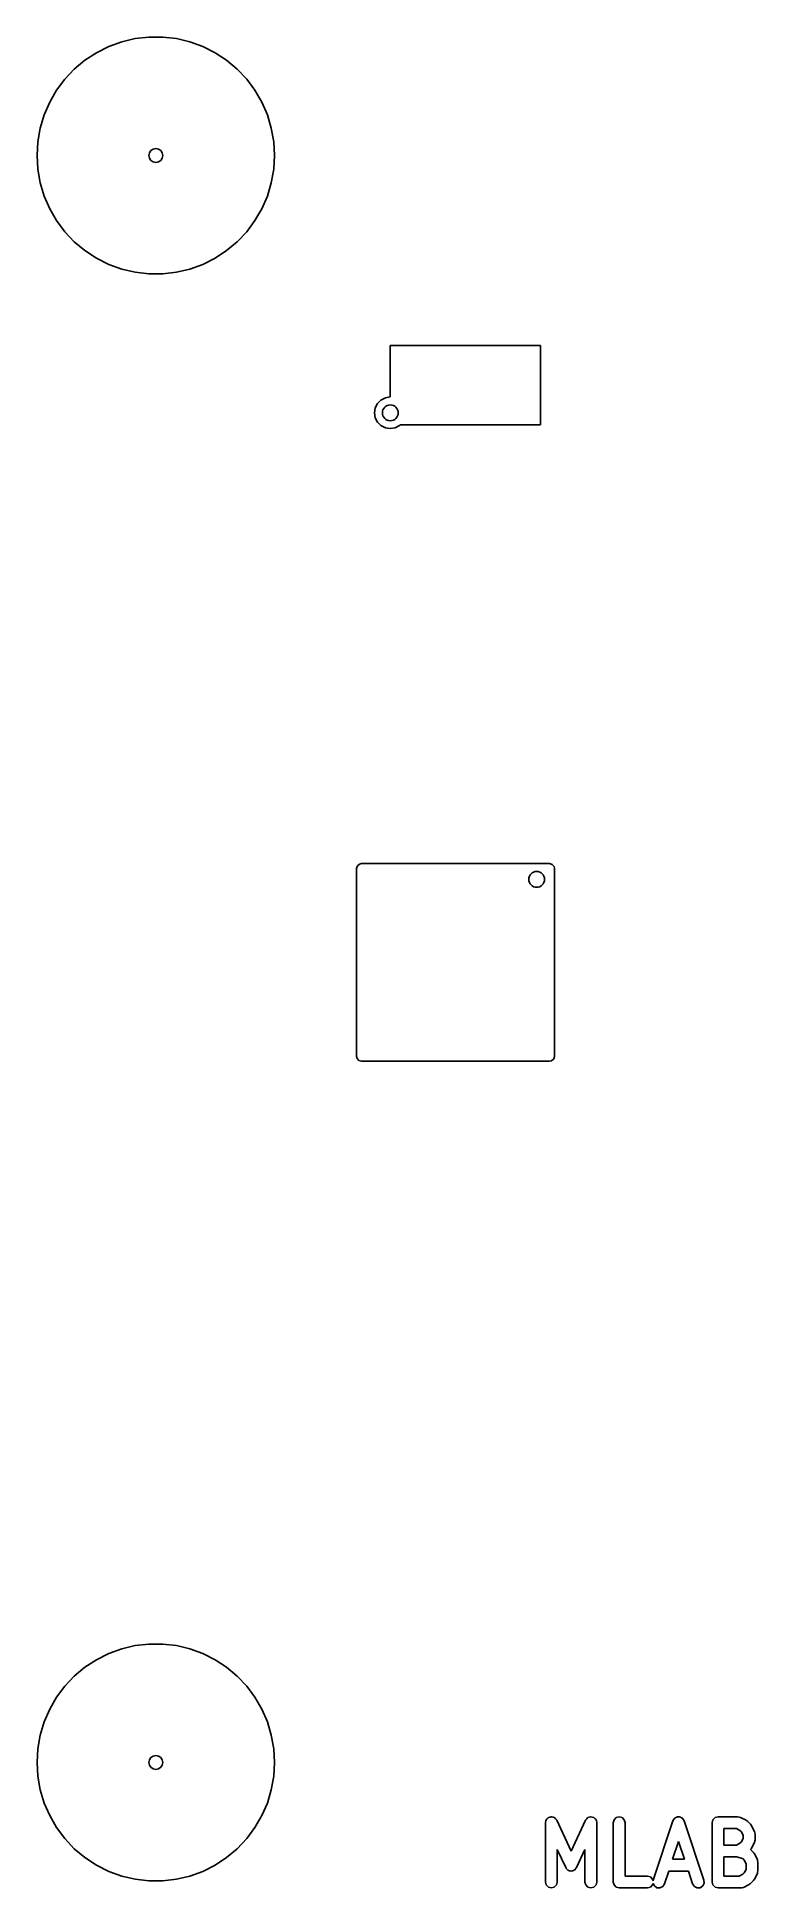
# Model space of a CAD drawing. Extents: x -0.12 to 0.6, y -1.73 to 0.12.
import ezdxf

# ---------------------------------------------------------------- set-up
doc = ezdxf.new("R2010")
doc.units = 0
doc.header["$MEASUREMENT"] = 0
doc.layers.add('BLACK', color=7, linetype='CONTINUOUS')

msp = doc.modelspace()

# ---------------------------------------------------------------- linework, layer by layer
at = {"layer": 'BLACK', "linetype": 'CONTINUOUS'}
for p, q in [((-0.0468, 0.1085), (-0.0339, 0.1131)), ((-0.0339, 0.1131), (-0.0205, 0.1163)), ((-0.0205, 0.1163), (-0.0069, 0.1179)), ((-0.0069, 0.1179), (0.0069, 0.1179)), ((0.0069, 0.1179), (0.0205, 0.1163)), ((0.0205, 0.1163), (0.0339, 0.1131)), ((0.0339, 0.1131), (0.0468, 0.1085)), ((-0.0811, 0.0859), (-0.0705, 0.0947)), ((-0.0705, 0.0947), (-0.0591, 0.1023)), ((-0.0591, 0.1023), (-0.0468, 0.1085)), ((0.0468, 0.1085), (0.0591, 0.1023)), ((0.0591, 0.1023), (0.0705, 0.0947)), ((0.0705, 0.0947), (0.0811, 0.0859)), ((-0.0987, 0.0649), (-0.0905, 0.0759)), ((-0.0905, 0.0759), (-0.0811, 0.0859)), ((0.0811, 0.0859), (0.0905, 0.0759)), ((0.0905, 0.0759), (0.0987, 0.0649)), ((-0.1055, 0.053), (-0.0987, 0.0649)), ((0.0987, 0.0649), (0.1055, 0.053)), ((-0.1149, 0.0272), (-0.111, 0.0404)), ((-0.111, 0.0404), (-0.1055, 0.053)), ((0.1055, 0.053), (0.111, 0.0404)), ((0.111, 0.0404), (0.1149, 0.0272)), ((-0.1173, 0.0137), (-0.1149, 0.0272)), ((0.1149, 0.0272), (0.1173, 0.0137)), ((-0.1181, 0), (-0.1173, 0.0137)), ((-0.1173, -0.0137), (-0.1181, 0)), ((0.1173, 0.0137), (0.1181, 0)), ((0.1181, 0), (0.1173, -0.0137)), ((-0.1149, -0.0272), (-0.1173, -0.0137)), ((0.1173, -0.0137), (0.1149, -0.0272)), ((-0.111, -0.0404), (-0.1149, -0.0272)), ((0.1149, -0.0272), (0.111, -0.0404)), ((-0.1055, -0.053), (-0.111, -0.0404)), ((-0.0987, -0.0649), (-0.1055, -0.053)), ((0.1055, -0.053), (0.0987, -0.0649)), ((0.111, -0.0404), (0.1055, -0.053)), ((-0.0905, -0.0759), (-0.0987, -0.0649)), ((0.0987, -0.0649), (0.0905, -0.0759)), ((-0.0811, -0.0859), (-0.0905, -0.0759)), ((-0.0705, -0.0947), (-0.0811, -0.0859)), ((0.0811, -0.0859), (0.0705, -0.0947)), ((0.0905, -0.0759), (0.0811, -0.0859)), ((-0.0591, -0.1023), (-0.0705, -0.0947)), ((-0.0468, -0.1085), (-0.0591, -0.1023)), ((-0.0339, -0.1131), (-0.0468, -0.1085)), ((0.0468, -0.1085), (0.0339, -0.1131)), ((0.0591, -0.1023), (0.0468, -0.1085)), ((0.0705, -0.0947), (0.0591, -0.1023)), ((-0.0205, -0.1163), (-0.0339, -0.1131)), ((-0.0069, -0.1179), (-0.0205, -0.1163)), ((0.0069, -0.1179), (-0.0069, -0.1179)), ((0.0205, -0.1163), (0.0069, -0.1179)), ((0.0339, -0.1131), (0.0205, -0.1163)), ((0.2333, -0.2405), (0.2333, -0.1893)), ((0.2333, -0.1893), (0.3829, -0.1893)), ((0.3829, -0.1893), (0.3829, -0.2681)), ((0.2175, -0.2563), (0.2183, -0.2514)), ((0.2183, -0.2611), (0.2175, -0.2563)), ((0.2183, -0.2514), (0.2205, -0.247)), ((0.2205, -0.247), (0.224, -0.2435)), ((0.224, -0.2435), (0.2284, -0.2413)), ((0.2284, -0.2413), (0.2333, -0.2405)), ((0.2205, -0.2655), (0.2183, -0.2611)), ((0.224, -0.269), (0.2205, -0.2655)), ((0.2284, -0.2712), (0.224, -0.269)), ((0.2333, -0.272), (0.2284, -0.2712)), ((0.2381, -0.2712), (0.2333, -0.272)), ((0.2425, -0.269), (0.2381, -0.2712)), ((0.2434, -0.2681), (0.2425, -0.269)), ((0.3829, -0.2681), (0.2434, -0.2681)), ((0.1998, -0.71), (0.2006, -0.7074)), ((0.1998, -0.897), (0.1998, -0.71)), ((0.2006, -0.7074), (0.2027, -0.7055)), ((0.2027, -0.7055), (0.2048, -0.7051)), ((0.2048, -0.7051), (0.3917, -0.7051)), ((0.3917, -0.7051), (0.3944, -0.7059)), ((0.3944, -0.7059), (0.3962, -0.708)), ((0.3962, -0.708), (0.3966, -0.71)), ((0.3966, -0.71), (0.3966, -0.897)), ((0.2002, -0.899), (0.1998, -0.897)), ((0.2021, -0.9011), (0.2002, -0.899)), ((0.2048, -0.9019), (0.2021, -0.9011)), ((0.3917, -0.9019), (0.2048, -0.9019)), ((0.3937, -0.9015), (0.3917, -0.9019)), ((0.3959, -0.8996), (0.3937, -0.9015)), ((0.3966, -0.897), (0.3959, -0.8996)), ((-0.0591, -1.4977), (-0.0468, -1.4915)), ((-0.0468, -1.4915), (-0.0339, -1.4869)), ((-0.0339, -1.4869), (-0.0205, -1.4837)), ((-0.0205, -1.4837), (-0.0069, -1.4821)), ((-0.0069, -1.4821), (0.0069, -1.4821)), ((0.0069, -1.4821), (0.0205, -1.4837)), ((0.0205, -1.4837), (0.0339, -1.4869)), ((0.0339, -1.4869), (0.0468, -1.4915)), ((0.0468, -1.4915), (0.0591, -1.4977)), ((-0.0811, -1.5141), (-0.0705, -1.5053)), ((-0.0705, -1.5053), (-0.0591, -1.4977)), ((0.0591, -1.4977), (0.0705, -1.5053)), ((0.0705, -1.5053), (0.0811, -1.5141)), ((-0.0987, -1.5351), (-0.0905, -1.5241)), ((-0.0905, -1.5241), (-0.0811, -1.5141)), ((0.0811, -1.5141), (0.0905, -1.5241)), ((0.0905, -1.5241), (0.0987, -1.5351)), ((-0.111, -1.5596), (-0.1055, -1.547)), ((-0.1055, -1.547), (-0.0987, -1.5351)), ((0.0987, -1.5351), (0.1055, -1.547)), ((0.1055, -1.547), (0.111, -1.5596)), ((-0.1149, -1.5728), (-0.111, -1.5596)), ((0.111, -1.5596), (0.1149, -1.5728)), ((-0.1173, -1.5863), (-0.1149, -1.5728)), ((0.1149, -1.5728), (0.1173, -1.5863)), ((-0.1181, -1.6), (-0.1173, -1.5863)), ((-0.1173, -1.6137), (-0.1181, -1.6)), ((0.1173, -1.5863), (0.1181, -1.6)), ((0.1181, -1.6), (0.1173, -1.6137)), ((-0.1149, -1.6272), (-0.1173, -1.6137)), ((0.1173, -1.6137), (0.1149, -1.6272)), ((-0.111, -1.6404), (-0.1149, -1.6272)), ((0.1149, -1.6272), (0.111, -1.6404)), ((-0.1055, -1.653), (-0.111, -1.6404)), ((-0.0987, -1.6649), (-0.1055, -1.653)), ((0.1055, -1.653), (0.0987, -1.6649)), ((0.111, -1.6404), (0.1055, -1.653)), ((0.3876, -1.6595), (0.3881, -1.6583)), ((0.3881, -1.6583), (0.3884, -1.6571)), ((0.3884, -1.6571), (0.3886, -1.6569)), ((0.3886, -1.6569), (0.3887, -1.6566)), ((0.3887, -1.6566), (0.3897, -1.6558)), ((0.3897, -1.6558), (0.3906, -1.6549)), ((0.3906, -1.6549), (0.3908, -1.6548)), ((0.3908, -1.6548), (0.391, -1.6547)), ((0.391, -1.6547), (0.3923, -1.6545)), ((0.3923, -1.6545), (0.3935, -1.6541)), ((0.3935, -1.6541), (0.3938, -1.6542)), ((0.3938, -1.6542), (0.394, -1.6542)), ((0.394, -1.6542), (0.3952, -1.6546)), ((0.3952, -1.6546), (0.3965, -1.6549)), ((0.3965, -1.6549), (0.3966, -1.6551)), ((0.3966, -1.6551), (0.3969, -1.6552)), ((0.3969, -1.6552), (0.3977, -1.6562)), ((0.3977, -1.6562), (0.3986, -1.6571)), ((0.3986, -1.6571), (0.3987, -1.6573)), ((0.3987, -1.6573), (0.3989, -1.6575)), ((0.3989, -1.6575), (0.4132, -1.6883)), ((0.4132, -1.6883), (0.4275, -1.6575)), ((0.4275, -1.6575), (0.4277, -1.6573)), ((0.4277, -1.6573), (0.4278, -1.6571)), ((0.4278, -1.6571), (0.4287, -1.6562)), ((0.4287, -1.6562), (0.4295, -1.6552)), ((0.4295, -1.6552), (0.4297, -1.6551)), ((0.4297, -1.6551), (0.4299, -1.6549)), ((0.4299, -1.6549), (0.4312, -1.6546)), ((0.4312, -1.6546), (0.4324, -1.6542)), ((0.4324, -1.6542), (0.4326, -1.6542)), ((0.4326, -1.6542), (0.4329, -1.6541)), ((0.4329, -1.6541), (0.4341, -1.6545)), ((0.4341, -1.6545), (0.4354, -1.6547)), ((0.4354, -1.6547), (0.4356, -1.6548)), ((0.4356, -1.6548), (0.4358, -1.6549)), ((0.4358, -1.6549), (0.4367, -1.6558)), ((0.4367, -1.6558), (0.4377, -1.6566)), ((0.4377, -1.6566), (0.4378, -1.6569)), ((0.4378, -1.6569), (0.438, -1.6571)), ((0.438, -1.6571), (0.4383, -1.6583)), ((0.4383, -1.6583), (0.4388, -1.6595)), ((0.4551, -1.66), (0.4559, -1.6571)), ((0.4559, -1.6571), (0.458, -1.6549)), ((0.458, -1.6549), (0.461, -1.6541)), ((0.461, -1.6541), (0.464, -1.6549)), ((0.464, -1.6549), (0.4661, -1.6571)), ((0.4661, -1.6571), (0.4669, -1.66)), ((0.4948, -1.7172), (0.5145, -1.6582)), ((0.5145, -1.6582), (0.5151, -1.6572)), ((0.5151, -1.6572), (0.5156, -1.6561)), ((0.5156, -1.6561), (0.5159, -1.6559)), ((0.5159, -1.6559), (0.5161, -1.6556)), ((0.5161, -1.6556), (0.5172, -1.6551)), ((0.5172, -1.6551), (0.5182, -1.6544)), ((0.5182, -1.6544), (0.5185, -1.6544)), ((0.5185, -1.6544), (0.5189, -1.6542)), ((0.5189, -1.6542), (0.5201, -1.6543)), ((0.5201, -1.6543), (0.5212, -1.6542)), ((0.5212, -1.6542), (0.5216, -1.6544)), ((0.5216, -1.6544), (0.5219, -1.6544)), ((0.5219, -1.6544), (0.5229, -1.6551)), ((0.5229, -1.6551), (0.524, -1.6556)), ((0.524, -1.6556), (0.5242, -1.6559)), ((0.5242, -1.6559), (0.5245, -1.6561)), ((0.5245, -1.6561), (0.525, -1.6572)), ((0.525, -1.6572), (0.5257, -1.6582)), ((0.5257, -1.6582), (0.5453, -1.7172)), ((0.5535, -1.66), (0.5543, -1.6571)), ((0.5543, -1.6571), (0.5565, -1.6549)), ((0.5565, -1.6549), (0.5594, -1.6541)), ((0.5594, -1.6541), (0.5791, -1.6541)), ((0.5791, -1.6541), (0.5804, -1.6545)), ((0.5804, -1.6545), (0.5818, -1.6547)), ((0.5818, -1.6547), (0.5874, -1.6576)), ((0.5874, -1.6576), (0.5881, -1.6582)), ((0.5881, -1.6582), (0.5889, -1.6587)), ((-0.0905, -1.6759), (-0.0987, -1.6649)), ((-0.0811, -1.6859), (-0.0905, -1.6759)), ((0.0905, -1.6759), (0.0811, -1.6859)), ((0.0987, -1.6649), (0.0905, -1.6759)), ((0.3877, -1.6598), (0.3876, -1.6595)), ((0.3876, -1.66), (0.3877, -1.6598)), ((0.3876, -1.7191), (0.3876, -1.66)), ((0.4388, -1.6595), (0.4387, -1.6598)), ((0.4387, -1.6598), (0.4388, -1.66)), ((0.4388, -1.66), (0.4388, -1.7191)), ((0.4551, -1.7191), (0.4551, -1.66)), ((0.4669, -1.66), (0.4669, -1.7132)), ((0.5535, -1.7191), (0.5535, -1.66)), ((0.5777, -1.6659), (0.5653, -1.6659)), ((0.5653, -1.6659), (0.5653, -1.6823)), ((0.5812, -1.6677), (0.5777, -1.6659)), ((0.5827, -1.6692), (0.5812, -1.6677)), ((0.5845, -1.6727), (0.5827, -1.6692)), ((0.5827, -1.679), (0.5845, -1.6755)), ((0.5845, -1.6755), (0.5845, -1.6727)), ((0.5889, -1.6587), (0.5917, -1.6615)), ((0.5917, -1.6615), (0.5922, -1.6623)), ((0.5922, -1.6623), (0.5928, -1.663)), ((0.5928, -1.663), (0.5956, -1.6686)), ((0.5956, -1.6686), (0.5959, -1.67)), ((0.5959, -1.67), (0.5963, -1.6713)), ((0.5963, -1.6769), (0.5959, -1.6782)), ((0.5963, -1.6713), (0.5963, -1.6769)), ((-0.0705, -1.6947), (-0.0811, -1.6859)), ((-0.0591, -1.7023), (-0.0705, -1.6947)), ((0.0705, -1.6947), (0.0591, -1.7023)), ((0.0811, -1.6859), (0.0705, -1.6947)), ((0.4078, -1.7047), (0.3994, -1.6867)), ((0.3994, -1.6867), (0.3994, -1.7191)), ((0.427, -1.6867), (0.4185, -1.7047)), ((0.427, -1.7191), (0.427, -1.6867)), ((0.5201, -1.6787), (0.5142, -1.6963)), ((0.5259, -1.6963), (0.5201, -1.6787)), ((0.5653, -1.6823), (0.5777, -1.6823)), ((0.5782, -1.6941), (0.5653, -1.6941)), ((0.5653, -1.6941), (0.5653, -1.7132)), ((0.5777, -1.6823), (0.5812, -1.6805)), ((0.5844, -1.6961), (0.5782, -1.6941)), ((0.5812, -1.6805), (0.5827, -1.679)), ((0.5922, -1.6859), (0.5917, -1.6867)), ((0.5917, -1.6867), (0.5917, -1.6868)), ((0.5917, -1.6868), (0.5917, -1.6868)), ((0.5917, -1.6868), (0.5945, -1.6896)), ((0.5928, -1.6852), (0.5922, -1.6859)), ((0.5956, -1.6796), (0.5928, -1.6852)), ((0.5945, -1.6896), (0.595, -1.6904)), ((0.595, -1.6904), (0.5956, -1.6911)), ((0.5959, -1.6782), (0.5956, -1.6796)), ((0.5956, -1.6911), (0.5985, -1.6968)), ((-0.0468, -1.7085), (-0.0591, -1.7023)), ((-0.0339, -1.7131), (-0.0468, -1.7085)), ((-0.0205, -1.7163), (-0.0339, -1.7131)), ((0.0339, -1.7131), (0.0205, -1.7163)), ((0.0468, -1.7085), (0.0339, -1.7131)), ((0.0591, -1.7023), (0.0468, -1.7085)), ((0.4082, -1.7051), (0.4078, -1.7047)), ((0.4084, -1.7056), (0.4082, -1.7051)), ((0.4091, -1.7063), (0.4084, -1.7056)), ((0.4098, -1.7071), (0.4091, -1.7063)), ((0.4103, -1.7072), (0.4098, -1.7071)), ((0.4107, -1.7076), (0.4103, -1.7072)), ((0.4117, -1.7078), (0.4107, -1.7076)), ((0.4127, -1.7081), (0.4117, -1.7078)), ((0.4132, -1.708), (0.4127, -1.7081)), ((0.4137, -1.7081), (0.4132, -1.708)), ((0.4147, -1.7078), (0.4137, -1.7081)), ((0.4157, -1.7076), (0.4147, -1.7078)), ((0.4161, -1.7072), (0.4157, -1.7076)), ((0.4166, -1.7071), (0.4161, -1.7072)), ((0.4172, -1.7063), (0.4166, -1.7071)), ((0.418, -1.7056), (0.4172, -1.7063)), ((0.4182, -1.7051), (0.418, -1.7056)), ((0.4185, -1.7047), (0.4182, -1.7051)), ((0.4669, -1.7132), (0.4891, -1.7132)), ((0.4891, -1.7132), (0.4921, -1.714)), ((0.5103, -1.7081), (0.506, -1.721)), ((0.5299, -1.7081), (0.5103, -1.7081)), ((0.5142, -1.6963), (0.5259, -1.6963)), ((0.5341, -1.721), (0.5299, -1.7081)), ((0.5653, -1.7132), (0.5805, -1.7132)), ((0.5805, -1.7132), (0.5841, -1.7114)), ((0.5841, -1.7114), (0.5855, -1.71)), ((0.5855, -1.6973), (0.5844, -1.6961)), ((0.5873, -1.7008), (0.5855, -1.6973)), ((0.5855, -1.71), (0.5873, -1.7065)), ((0.5873, -1.7065), (0.5873, -1.7008)), ((0.5985, -1.7105), (0.5956, -1.7161)), ((0.5985, -1.6968), (0.5987, -1.6981)), ((0.5987, -1.7091), (0.5985, -1.7105)), ((0.5987, -1.6981), (0.5991, -1.6994)), ((0.5991, -1.7078), (0.5987, -1.7091)), ((0.5991, -1.6994), (0.5991, -1.7078)), ((-0.0069, -1.7179), (-0.0205, -1.7163)), ((0.0069, -1.7179), (-0.0069, -1.7179)), ((0.0205, -1.7163), (0.0069, -1.7179)), ((0.3884, -1.722), (0.3876, -1.7191)), ((0.3906, -1.7242), (0.3884, -1.722)), ((0.3935, -1.725), (0.3906, -1.7242)), ((0.3965, -1.7242), (0.3935, -1.725)), ((0.3986, -1.722), (0.3965, -1.7242)), ((0.3994, -1.7191), (0.3986, -1.722)), ((0.4278, -1.722), (0.427, -1.7191)), ((0.4299, -1.7242), (0.4278, -1.722)), ((0.4329, -1.725), (0.4299, -1.7242)), ((0.4358, -1.7242), (0.4329, -1.725)), ((0.438, -1.722), (0.4358, -1.7242)), ((0.4388, -1.7191), (0.438, -1.722)), ((0.4559, -1.722), (0.4551, -1.7191)), ((0.458, -1.7242), (0.4559, -1.722)), ((0.461, -1.725), (0.458, -1.7242)), ((0.4891, -1.725), (0.461, -1.725)), ((0.4921, -1.7242), (0.4891, -1.725)), ((0.4921, -1.714), (0.4942, -1.7161)), ((0.4942, -1.722), (0.4921, -1.7242)), ((0.4942, -1.7161), (0.4947, -1.718)), ((0.4947, -1.7204), (0.4942, -1.722)), ((0.4947, -1.718), (0.4948, -1.7172)), ((0.496, -1.723), (0.4947, -1.7204)), ((0.4985, -1.7247), (0.496, -1.723)), ((0.5016, -1.7249), (0.4985, -1.7247)), ((0.5043, -1.7235), (0.5016, -1.7249)), ((0.506, -1.721), (0.5043, -1.7235)), ((0.5358, -1.7235), (0.5341, -1.721)), ((0.5386, -1.7249), (0.5358, -1.7235)), ((0.5416, -1.7247), (0.5386, -1.7249)), ((0.5442, -1.723), (0.5416, -1.7247)), ((0.5455, -1.7203), (0.5442, -1.723)), ((0.5453, -1.7172), (0.5455, -1.7203)), ((0.5543, -1.722), (0.5535, -1.7191)), ((0.5565, -1.7242), (0.5543, -1.722)), ((0.5594, -1.725), (0.5565, -1.7242)), ((0.5819, -1.725), (0.5594, -1.725)), ((0.5832, -1.7247), (0.5819, -1.725)), ((0.5846, -1.7244), (0.5832, -1.7247)), ((0.5902, -1.7216), (0.5846, -1.7244)), ((0.5909, -1.7209), (0.5902, -1.7216)), ((0.5917, -1.7205), (0.5909, -1.7209)), ((0.5945, -1.7176), (0.5917, -1.7205)), ((0.595, -1.7168), (0.5945, -1.7176)), ((0.5956, -1.7161), (0.595, -1.7168))]:
    msp.add_line(p, q, dxfattribs=at)
at = {"layer": 'BLACK'}
for centre, radius in [((0, 0), 0.00689), ((0.2333, -0.2563), 0.00787), ((0.3789, -0.7208), 0.00787), ((0, -1.6), 0.00689)]:
    msp.add_circle(centre, radius, dxfattribs=at)

doc.saveas('drawing.dxf')
